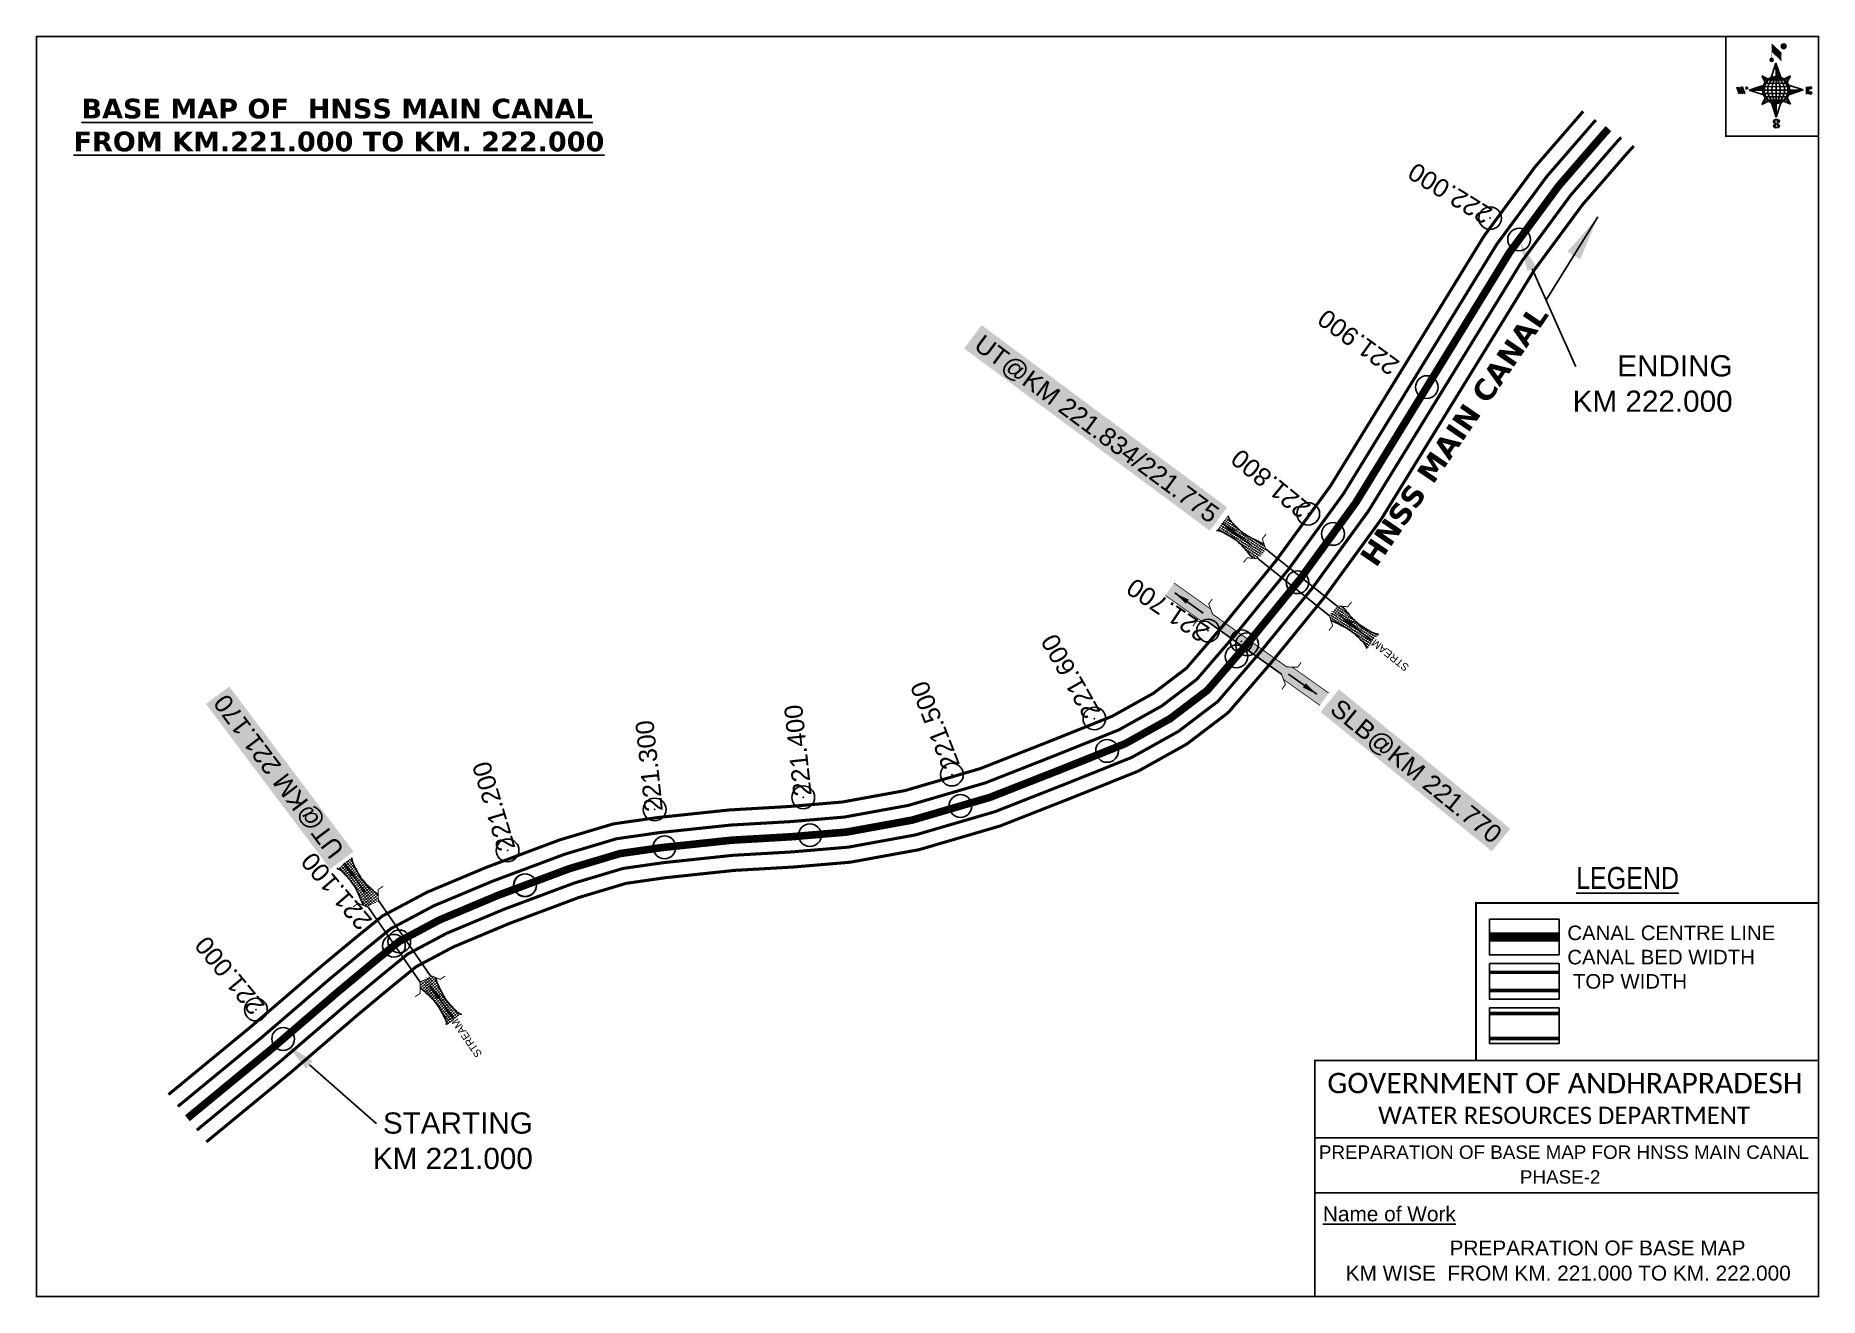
# Model space of a CAD drawing. Header units: inches. Extents: x 748354 to 749530, y 1623566 to 1624398.
import ezdxf
from ezdxf import colors
from ezdxf.entities.mleader import LeaderData, LeaderLine
from ezdxf.enums import TextEntityAlignment as Align
from ezdxf.math import Vec2, Vec3

# ---------------------------------------------------------------- set-up
doc = ezdxf.new("R2010")
doc.units = ezdxf.units.IN
doc.header["$LTSCALE"] = 15
doc.header["$MEASUREMENT"] = 0
doc.header["$PDMODE"] = 32
doc.header["$PDSIZE"] = 15
doc.linetypes.add('ACAD_ISO02W100', pattern=[15, 12, -3])
doc.linetypes.add('HIDDEN2', pattern=[0.1875, 0.125, -0.0625])
for name, color, linetype in [('AQUADUCT', 1, 'Continuous'), ('bord', 1, 'Continuous'), ('CANAL1', 7, 'Continuous'), ('CSMark', 72, 'Continuous'), ('DCBMS', 232, 'Continuous'), ('PAGE', 7, 'Continuous'), ('STRUCTURE', 5, 'Continuous'), ('TEXT', 6, 'Continuous')]:
    doc.layers.add(name, color=color, linetype=linetype)
doc.styles.add('ARIALN', font='ARIALN.TTF')
doc.styles.get("Standard").update_dxf_attribs({"font": 'arial.ttf'})
doc.dimstyles.get("Standard").update_dxf_attribs({"dimtxt": 20, "dimasz": 0.18, "dimexe": 0.18, "dimexo": 0.0625, "dimgap": 0.09, "dimtad": 0, "dimtih": 1, "dimtoh": 1, "dimdec": 4, "dimzin": 0, "dimdsep": 46, "dimtxsty": 'Standard', "dimcen": 0.09, "dimadec": 0, "dimazin": 0, "dimtfac": 1, "dimtdec": 4, "dimtofl": 0, "dimtmove": 0, "dimatfit": 3, "dimfxl": 1, "dimtolj": 1, "dimtzin": 0, "dimarcsym": 0})
pattern_1 = [(267.2971131487395, (-8720374.9383359, 50637915.13839893), (10.53672553373347, -0.4974314379093613), [])]
pattern_2 = [(357.2971131487395, (-8720374.9383359, 50637915.13839893), (0.4974314379093601, 10.53672553373348), [])]

# ---------------------------------------------------------------- blocks, each defined once
blk = doc.blocks.new('*X26')
at = {"color": 0, "linetype": 'Continuous'}
for p, q in [((6321.563175437702, 239.2074203663178), (6322.581924588794, 240.2261695174094)), ((6321.571094283617, 239.3921159075293), (6322.524536642279, 240.3455582661906)), ((6321.579013129532, 239.5768114487408), (6322.467148695763, 240.4649470149719)), ((6321.586931975447, 239.7615069899523), (6322.409760749248, 240.5843357637531)), ((6321.594850821361, 239.9462025311638), (6322.352372802732, 240.7037245125344)), ((6321.602769667276, 240.1308980723753), (6322.294984856217, 240.8231132613157)), ((6321.610688513191, 240.3155936135868), (6322.322610836808, 241.0275159372032)), ((6321.618607359106, 240.5002891547983), (6322.339575221931, 241.2212570176224)), ((6321.670405508729, 239.1378737420482), (6322.639312535309, 240.1067807686281)), ((6321.756101028845, 239.046792566867), (6322.694551492757, 239.9852430307802)), ((6321.767025283511, 240.8254837745006), (6322.356539607053, 241.4149980980416)), ((6321.841796548961, 238.9557113916858), (6322.784401525116, 239.8983163678416)), ((6321.927492069076, 238.8646302165046), (6322.874251557474, 239.8113897049031)), ((6322.013187589191, 238.7735490413234), (6322.964101589832, 239.7244630419646)), ((6322.075863133939, 241.3110983202248), (6322.373503992176, 241.6087391784607)), ((6322.098883109306, 238.6824678661422), (6323.053951622191, 239.637536379026)), ((6322.184578629423, 238.591386690961), (6323.143801654548, 239.5506097160875)), ((6322.270274149538, 238.5003055157798), (6323.233651686906, 239.463683053149)), ((6322.405772691616, 238.4590273625623), (6323.316199320379, 239.3694539913255)), ((6322.536564177177, 238.4130421528257), (6323.436926723143, 239.3134046987925)), ((6322.667355662737, 238.3670569430892), (6323.557654125907, 239.2573554062594)), ((6322.798147148297, 238.3210717333527), (6323.67838152867, 239.2013061137264)), ((6322.928938633857, 238.2750865236161), (6323.799108931434, 239.1452568211934)), ((6323.059730119417, 238.2291013138795), (6323.919836334197, 239.0892075286604)), ((6323.190521604977, 238.183116104143), (6324.040563736961, 239.0331582361274)), ((6323.334898284248, 238.1507160881169), (6324.161291139725, 238.9771089435944)), ((6323.500484499982, 238.1395256085544), (6324.282018542488, 238.9210596510615)), ((6323.666070715716, 238.1283351289918), (6324.389078986148, 238.8513433994243)), ((6323.83165693145, 238.1171446494292), (6324.558435473549, 238.8439231915289)), ((6324.097210919775, 238.2059219424567), (6324.727791960951, 238.8365029836336)), ((6324.341779298861, 238.2737136262468), (6324.897148448353, 238.8290827757383)), ((6324.586347677948, 238.341505310037), (6325.066504935754, 238.821662567843)), ((6324.830916057034, 238.4092969938271), (6325.235861423155, 238.8142423599477)), ((6325.075484436121, 238.4770886776172), (6325.405217910557, 238.8068221520524)), ((6325.401209342145, 238.6260368883443), (6325.574574397958, 238.7994019441571))]:
    blk.add_line(p, q, dxfattribs=at)
blk = doc.blocks.new('*X25')
at = {"color": 0, "linetype": 'Continuous'}
for p, q in [((6324.425409812192, 240.3018877878409), (6324.530098087213, 240.4065760628617)), ((6324.560821561592, 240.2605228419445), (6324.762767368324, 240.4624686486762)), ((6324.696233310992, 240.2191578960481), (6324.995436649435, 240.5183612344908)), ((6324.831645060392, 240.1777929501517), (6325.228105930546, 240.5742538203053)), ((6324.967056809793, 240.1364280042552), (6325.451206401633, 240.6205775960956)), ((6325.102468559193, 240.0950630583588), (6325.626700194168, 240.619294693334)), ((6325.231508829004, 240.0473266328736), (6325.802193986703, 240.6180117905725)), ((6325.335045025791, 239.9740861343645), (6325.976788801136, 240.6158299097086)), ((6325.438581222579, 239.9008456358553), (6326.100204563527, 240.5624689768027)), ((6325.542117419366, 239.8276051373462), (6326.223620325917, 240.5091080438968)), ((6325.645653616154, 239.754364638837), (6326.347036088308, 240.455747110991)), ((6325.749189812941, 239.6811241403279), (6326.470451850699, 240.4023861780851)), ((6325.852726009729, 239.6078836418188), (6326.593867613089, 240.3490252451792)), ((6325.951486090436, 239.5298670272285), (6326.71728337548, 240.2956643122733)), ((6326.036566250415, 239.4381704919113), (6326.840699137871, 240.2423033793674)), ((6326.121646410395, 239.346473956594), (6326.964114900262, 240.1889424464615)), ((6326.206726570374, 239.2547774212767), (6327.055858370612, 240.1039092215148)), ((6326.291806730354, 239.1630808859595), (6327.135785134496, 240.0070592901021)), ((6326.376886890333, 239.0713843506422), (6327.21571189838, 239.9102093586895)), ((6326.461967050313, 238.9796878153249), (6327.295638662264, 239.8133594272769)), ((6326.547047210292, 238.8879912800077), (6327.375565426148, 239.7165094958642)), ((6326.632127370272, 238.7962947446904), (6327.455492190032, 239.6196595644516)), ((6326.717207530251, 238.7045982093731), (6327.535418953916, 239.5228096330389)), ((6326.788410008449, 236.4777036487165), (6327.354219516036, 237.0435131563033)), ((6326.792225928501, 238.6028399123283), (6327.6153457178, 239.4259597016263)), ((6326.838137672734, 238.4719749612643), (6327.695272481684, 239.3291097702136)), ((6326.884049416966, 238.3411100102004), (6327.775199245568, 239.2322598388009)), ((6326.916746160023, 236.7828164955863), (6327.582476853365, 237.4485471889285)), ((6326.9299611612, 238.2102450591364), (6327.853734496604, 239.1340183945408)), ((6326.975872905432, 238.0793801080725), (6327.849127438164, 238.952634640804)), ((6327.003134980726, 237.9298654880686), (6327.844520379724, 238.7712508870673)), ((6327.012515933215, 237.7624697452613), (6327.839913321284, 238.5898671333306)), ((6327.021896885704, 237.5950740024541), (6327.835306262844, 238.4084833795939)), ((6327.031277838193, 237.4276782596467), (6327.830699204404, 238.2270996258572)), ((6327.040658790683, 237.2602825168395), (6327.826092145964, 238.0457158721205)), ((6327.045082311595, 237.087929342456), (6327.810734190693, 237.8535812215537))]:
    blk.add_line(p, q, dxfattribs=at)
blk = doc.blocks.new('H')
at = {"layer": 'bord', "extrusion": (0.0004278845142637609, 0.00479197890903182, 0.9999884268595202)}
h = blk.add_hatch(dxfattribs=at)
h.set_pattern_fill('LINE', color=8, scale=84.38768555040302, angle=-2.702886851260515, style=0)
h.set_pattern_definition(pattern_2)
h.paths.add_polyline_path([(-492.4668010775931, 785.5898788240738, -0.090992046448718), (-447.9625593584497, 775.2324968557805), (-486.4976985411486, 912.0312741750386)])
h = blk.add_hatch(dxfattribs=at)
h.set_pattern_fill('LINE', color=8, scale=84.38768555040302, angle=-92.70288685126052, style=0)
h.set_pattern_definition(pattern_1)
h.paths.add_polyline_path([(-624.8772989658173, 665.1175860036165, -0.09099204644210665), (-614.5199170010164, 709.6218277204316), (-751.3186943142209, 671.0866885515861)])
h = blk.add_hatch(dxfattribs=at)
h.set_pattern_fill('LINE', color=8, scale=84.38768555040302, angle=-2.702886851260515, style=0)
h.set_pattern_definition(pattern_2)
h.paths.add_polyline_path([(-504.4050061509479, 532.7070881242398, -0.090992046448718), (-548.909247870557, 543.064470092766), (-510.3741086877417, 406.2656927765347)])
h = blk.add_hatch(dxfattribs=at)
h.set_pattern_fill('LINE', color=8, scale=84.38768555040302, angle=-92.70288685126052, style=0)
h.set_pattern_definition(pattern_1)
h.paths.add_polyline_path([(-245.5531129193259, 647.210278397426), (-371.9945082624909, 653.17938094493, -0.09099204644878103), (-382.3518902289215, 608.6751392250881)])
at = {"layer": 'bord', "extrusion": (0.0004278845142637604, 0.00479197890903182, 0.9999884268595203)}
for p, q in [((-519.3860571105615, 1020.408509141766, -1216.824464901347), (-434.678793075087, 927.3084467682056, -1216.414571548796)), ((-516.2384251924814, 1087.08582315594, -1217.145331720205), (-431.5311611755169, 993.9857607749291, -1216.735438367611)), ((-538.2690597721958, 773.6536562892143, -1215.633927328097), (-487.0181812191731, 906.212239655666, -1216.291082326422)), ((-487.0181812191731, 906.212239655666, -1216.291082326422), (-492.9870239489828, 779.7722960542887, -1215.682623766277)), ((-487.0181812191731, 906.212239655666, -1216.291082326422), (-448.4827650671941, 769.4150330077391, -1215.652034309381)), ((-864.6667208376457, 700.9117660832126, -1215.145683569252), (-846.8602190883248, 637.7003116968554, -1214.850391321915)), ((-846.885899517627, 700.0723706756253, -1215.149269383754), (-829.079397758178, 636.8609162860084, -1214.853977136408)), ((-829.1050781964441, 699.2329752675723, -1215.152855198257), (-811.2985764592304, 636.0215208844747, -1214.857562950931)), ((-829.1050781964441, 699.2329752675723, -1215.152855198257), (-811.3242568973801, 698.393579858588, -1215.156441012743)), ((-811.3242568973801, 698.393579858588, -1215.156441012743), (-793.5177551378147, 635.1821254740935, -1214.861148765422)), ((-751.8386587080895, 665.2704204607289, -1215.023166955395), (-615.0399729244527, 703.8051171880215, -1215.266361263119)), ((-626.736305744329, 793.7732813858893, -1215.692487060367), (-566.811349663476, 760.1895317081362, -1215.557193835181)), ((-626.736305744329, 793.7732813858893, -1215.692487060367), (-584.1428260545363, 746.9596384149045, -1215.486379775655)), ((-598.946746484784, 730.9517588270828, -1215.4033350249), (-626.736305744329, 793.7732813858893, -1215.692487060367)), ((-421.3357812265749, 753.3219341966324, -1215.586531535218), (-358.5136001041974, 781.1110481221694, -1215.746578873753)), ((-358.5136001041974, 781.1110481221694, -1215.746578873753), (-405.3276889660046, 738.5181495659053, -1215.522440984547)), ((-358.5136001041974, 781.1110481221694, -1215.746578873753), (-392.0976094479556, 721.1868434431963, -1215.445049781629)), ((-378.6332729603746, 692.6448510554619, -1215.314036820931), (-246.0730746499612, 641.3942844460253, -1215.12516345687)), ((-213.4791469212505, 669.2951450282708, -1215.272811938016), (-216.710715676134, 600.8397693103179, -1214.943388670676)), ((-751.8386587080895, 665.2704204607289, -1215.023166955395), (-625.3972626964678, 659.3013864478562, -1215.048666080719)), ((-619.2784603905748, 614.0198538512923, -1214.834293591338), (-751.8386587080895, 665.2704204607289, -1215.023166955395)), ((-639.398133254319, 525.5536567845847, -1214.401751538512), (-605.8141239105607, 585.4778614635579, -1214.703280630637)), ((-639.398133254319, 525.5536567845847, -1214.401751538512), (-592.5840443923953, 568.1465553403832, -1214.625889427719)), ((-576.5759521321743, 553.3427707091905, -1214.561798877043), (-639.398133254319, 525.5536567845847, -1214.401751538512)), ((-510.8935521394596, 400.4524652508553, -1213.857248085843), (-549.4289682914387, 537.2496718976181, -1214.496296102879)), ((-459.6426735860878, 533.0110486173071, -1214.514403084168), (-510.8935521394596, 400.4524652508553, -1213.857248085843)), ((-504.9247094094171, 526.8924088519998, -1214.465706645989), (-510.8935521394596, 400.4524652508553, -1213.857248085843)), ((-371.1754276144202, 512.8914235194679, -1214.455843351893), (-431.1003836950404, 546.475173198618, -1214.591136577086)), ((-371.1754276144202, 512.8914235194679, -1214.455843351893), (-413.7689073036308, 559.7050664918497, -1214.661950636613)), ((-398.9649868734996, 575.7129460782744, -1214.74499538736), (-371.1754276144202, 512.8914235194679, -1214.455843351893)), ((-246.0730746499612, 641.3942844460253, -1215.12516345687), (-382.8717604242847, 602.859587718267, -1214.881969149149)), ((-372.5144706616993, 647.363318458898, -1215.099664331546), (-246.0730746499612, 641.3942844460253, -1215.12516345687)), ((-197.1518122339039, 599.9164343632292, -1214.947333066632), (-193.9202434780891, 668.3718100786209, -1215.276756333961))]:
    blk.add_line(p, q, dxfattribs=at)
at = {"layer": 'bord', "color": 8, "linetype": 'ByBlock', "extrusion": (0.0004278845142637604, 0.00479197890903182, 0.9999884268595203)}
for p, q in [((-375.037429585529, 679.1629559395369, -1215.250969739694), (-619.8901498829364, 690.7217333998997, -1215.201589898729)), ((-386.4701403837535, 711.3830894059502, -1215.400477790083), (-605.4730712235323, 721.7215742594562, -1215.35631111762)), ((-410.8462962137419, 744.2142448802479, -1215.547375515144), (-578.1125475389999, 752.110393114388, -1215.51364266185)), ((-492.9872379411827, 779.772306161467, -1215.682623723144), (-504.9247094094171, 526.8924088519998, -1214.465706645989)), ((-372.5145726100891, 647.3634304928128, -1215.099664824794), (-625.3973747401615, 659.3012845208868, -1215.048665544341)), ((-378.0217974673142, 615.9429816137999, -1214.946740470406), (-622.87451776542, 627.5017590741627, -1214.897360629442)), ((-392.4388761268347, 584.9431407540105, -1214.792019251512), (-611.441806967312, 595.2816256079823, -1214.747852579053)), ((-419.7993998112506, 554.5543218990788, -1214.634687707282), (-587.06565113744, 562.4504701336846, -1214.600954853988))]:
    blk.add_line(p, q, dxfattribs=at)
at = {"layer": 'bord', "extrusion": (0.0004278845142637604, 0.00479197890903182, 0.9999884268595203)}
for points, const_width, elevation in [([(-522.0131121619479, 959.550775259228), (-515.7175743466119, 1092.906934415961)], 1.60540055982536, -1212.142843617219), ([(-434.158262363472, 933.1277235058805), (-427.8627245295095, 1066.483882669366)], 1.60540055982536, -1212.142843617219), ([(-870.0736340994383, 707.00824508073), (-846.3658724653925, 705.889038352192)], 0.6421602239301444, -1212.142843617219), ([(-828.5594987093612, 642.676858191162), (-820.953748198869, 677.9586989512691)], 0.6421602239301444, -1212.142843617223), ([(-792.9978562549747, 640.9980480956772), (-781.589230506466, 693.9208092413096)], 0.6421602239301444, -1212.142843617218), ([(-222.7385766651839, 675.5731321041832), (-173.8413183107752, 673.2647682324088)], 0.7063762463231584, -1212.142843617221), ([(-828.5594987093612, 642.6768581911618), (-855.2307305332708, 643.935965762368)], 0.6421602239301444, -1212.142843617219), ([(-810.7786774830411, 641.8374531447001), (-784.1074456587239, 640.5783455765209)], 0.6421602239301444, -1212.142843617222), ([(-177.0730277270245, 604.8086065300355), (-225.9702860934822, 607.1169704015771)], 0.7063762463231584, -1212.142843617222), ([(-194.785239975681, 644.8497587676384), (-185.0057882997701, 644.3880859934699)], 0.7063762463231584, -1212.14284361722)]:
    blk.add_lwpolyline(points, dxfattribs=dict(at, const_width=const_width, elevation=elevation))
for points, const_width, elevation in [([(-413.6616245851993, 1073.140134249887, 1), (-397.6117714248124, 1057.729118476532, 1)], 22.25077962579039, -1212.14284361722), ([(-530.3419430367337, 949.5474510251247, 1), (-519.6420409089901, 939.2734405104861, 1)], 14.83385308386026, -1212.142843617223), ([(-775.9087905502321, 696.5833098740303, 1), (-769.4888492682775, 690.418903565154, 1)], 8.900311850316152, -1212.142843617216), ([(-180.1423226412179, 617.9784816729323, 1), (-173.0803872516442, 611.1976347345654, 1)], 9.790343035347762, -1212.142843617219), ([(-177.8339587833615, 666.8757400336997, 1), (-170.7720233739972, 660.0948930920731, 1)], 9.790343035347762, -1212.142843617223), ([(-489.8397168474219, 361.7280028313068, 1), (-498.0671858660056, 369.1142257457323, 1)], 11.05656073458609, -1212.142843617215), ([(-525.1949096693778, 321.5505605205689, 1), (-533.4223786795214, 328.9367834347616, 1)], 11.05656073458609, -1212.142843617218)]:
    blk.add_lwpolyline(points, format="xyb", close=True, dxfattribs=dict(at, const_width=const_width, elevation=elevation))
for points, elevation in [([(-537.0436544864716, 317.3909783906986), (-530.686771839954, 310.4778530870033), (-519.7848077441001, 306.8033377354246), (-504.8555995545785, 306.8996049665207), (-493.8614930827366, 309.9751672386152), (-486.3299612487816, 317.6739007300386), (-486.5193926708707, 325.7780890813514), (-490.6180678635317, 333.2605072774198), (-493.5031616341619, 336.2254691210802), (-502.816804350885, 340.8534958871466), (-522.4580017436219, 347.2728260433129), (-530.4257294404489, 351.5824209563287), (-533.6858260648524, 354.5525017987891), (-537.4013079778782, 362.629807892173), (-536.9549017110166, 373.3508360361672), (-530.0284934418471, 380.6827556172281), (-520.0052991440441, 384.0716307398478), (-503.5000552259427, 384.2213990291513), (-492.5323047870551, 379.8708521119993), (-487.1463343054379, 373.2710396641844)], -1212.142843617219), ([(-522.4539065143929, 347.5728294925347), (-526.1949835211592, 353.7751140225195), (-527.7518298353394, 360.6227161141025), (-527.9156661629893, 370.6019260344024), (-525.8991041315983, 375.4503632916039), (-521.3202371541029, 381.1640017041664), (-514.5251386848048, 384.3718976443916)], -1212.142843617221), ([(-504.8555995545785, 306.8996049665207), (-499.0047943263154, 312.3708361831504), (-496.9585419834797, 319.3942984564654), (-497.4612851235933, 326.5275708001649), (-501.2415295758961, 335.3559093211365), (-509.2361390522836, 343.1915685721062)], -1212.142843617219)]:
    blk.add_lwpolyline(points, dxfattribs=dict(at, elevation=elevation))
for centre, radius in [((-405.6366979898718, 1065.434626361347, -1212.142843617228), 22.25077962579068), ((-524.9919919744626, 944.4104457636145, -1212.142843617225), 14.83385308386045), ((-772.6988199003781, 693.5011067149355, -1212.142843617225), 8.900311850316273), ((-498.4359036135794, 659.1484834742021, -1212.142843617229), 126.5822129822759), ((-176.6113549475952, 614.5880582008385, -1212.142843617227), 9.7903430353479), ((-174.3029910778062, 663.4853165630027, -1212.142843617225), 9.7903430353479), ((-493.9534513636986, 365.4211142832808, -1212.142843617226), 11.05656073458623), ((-529.3086441806488, 325.2436719765011, -1212.142843617227), 11.05656073458623)]:
    blk.add_circle(centre, radius, dxfattribs=at)
at = {"layer": 'bord', "color": 8, "linetype": 'ByBlock', "extrusion": (0.0004278845142637604, 0.00479197890903182, 0.9999884268595203)}
for centre, radius, start, end in [((-481.5018944916621, 658.3490694805806, -1212.142843617225), 127.7124113124745, 94.925359787212, 259.6690604518324), ((-436.7958279077627, 656.2386032006533, -1212.142843617224), 140.8227119427793, 113.2864437035868, 241.3079765329169), ((-315.8862391595549, 650.5307512261786, -1212.142843617227), 222.3100112361417, 142.5891607921548, 212.0052594442485), ((-560.0761933124097, 662.0583738566748, -1212.142843617224), 140.8227119427793, 293.2864437035868, 61.30797653291689), ((-680.9857820597445, 667.7662258302183, -1212.142843617228), 222.3100112361417, 322.5891607921548, 32.00525944424854), ((-515.3701267285685, 659.9479075753505, -1212.142843617227), 127.7124113124745, 274.925359787212, 79.66906045183244)]:
    blk.add_arc(centre, radius, start, end, dxfattribs=at)
at = {"layer": 'bord', "extrusion": (0.0004278845142637604, 0.00479197890903182, 0.9999884268595203)}
for points in [[(-515.7175743148887, 1092.906934417125, -1212.142843617227), (-431.0104934413977, 999.8058030862261, -1212.142843617227), (-518.8653432401063, 1026.22885483189, -1212.142843617227), (-434.1582623484545, 933.1277235084416, -1212.142843617227)], [(-864.1466936911305, 706.7284433981881, -1212.142843617225), (-846.3658724649268, 705.889038353589, -1212.142843617225), (-846.34031992468, 643.5162632348297, -1212.142843617225), (-828.5594986876497, 642.6768581867381, -1212.142843617225)], [(-828.5850512369768, 705.049633307593, -1212.142843617229), (-810.804230031204, 704.2102282608984, -1212.142843617229), (-810.778677482168, 641.8374531481927, -1212.142843617229), (-792.9978562541016, 640.9980480994025, -1212.142843617229)], [(-193.4002216503151, 674.1881137788835, -1212.142843617225), (-196.6319310673212, 605.7319520774413, -1212.142843617225), (-212.9591249906118, 675.1114593302475, -1212.142843617225), (-216.1908344065701, 606.6552976257785, -1212.142843617225)]]:
    blk.add_solid(points, dxfattribs=at)
at = {"layer": 'bord', "extrusion": (0.0004278845142637604, 0.00479197890903182, 0.9999884268595203), "xscale": 7.977342409717546, "yscale": 7.977342408231451, "zscale": 7.977342408476333, "rotation": 138.0840426661453}
for name, p in [('*X25', (38300.50170925955, -31929.38484708802, -1212.14284361722)), ('*X26', (38314.39702652739, -31950.87734303279, -1212.142843617221))]:
    blk.add_blockref(name, p, dxfattribs=at)
blk = doc.blocks.new('UT')
at = {"layer": 'STRUCTURE'}
h = blk.add_hatch(dxfattribs=at)
h.set_pattern_fill('DASH', color=150, scale=7.999999999999998, angle=-39.62775206685995, style=0)
h.set_pattern_definition([(320.37224793314, (-4370.464045089087, -6260.881149863359), (1.408001531132492, 0.1324072820072919), [0.9999999999999998, -0.9999999999999998])])
h.paths.add_polyline_path([(765162.9675066409, 1700681.885966053), (765165.5706946704, 1700680.616418319), (765167.2115574566, 1700680.268093512), (765169.1204505624, 1700680.006090325), (765172.4158343371, 1700679.627599867), (765176.4119631688, 1700679.345266073), (765179.5041916154, 1700679.470832215), (765183.0623928958, 1700679.941976878), (765187.653863331, 1700680.880728189), (765188.8854408305, 1700681.172290679), (765193.0594222734, 1700682.222896261), (765196.0594222734, 1700680.222896261), (765196.0594222732, 1700672.222896261), (765193.059422273, 1700670.222896261), (765190.5057321201, 1700670.796857346), (765188.1290725247, 1700671.306258218), (765185.4941448105, 1700671.815650651), (765183.6163483107, 1700672.12764564), (765180.9986007552, 1700672.46166047), (765180.3290960666, 1700672.523134715), (765178.4873260654, 1700672.631123998), (765176.6762091704, 1700672.636509361), (765174.5831391418, 1700672.500406373), (765172.534028191, 1700672.254105192), (765170.4159507004, 1700671.954846333), (765168.4528082367, 1700671.66088667), (765166.101004961, 1700671.20675446), (765164.9649718658, 1700670.843101195), (765162.9701249787, 1700669.702226759)])
h.paths.add_polyline_path([(765259.0594222734, 1700682.22289626), (765256.0594222734, 1700680.22289626), (765256.0594222732, 1700672.22289626), (765259.0594222732, 1700670.22289626), (765261.9351070337, 1700670.954361328), (765264.4002490969, 1700671.550062475), (765266.3788792096, 1700671.989210923), (765269.093032495, 1700672.510050664), (765272.6518334274, 1700672.97822495), (765276.0687944656, 1700673.093904169), (765278.5781092133, 1700672.933545554), (765281.1683763347, 1700672.653460775), (765283.8680040132, 1700672.3279393), (765286.4420291914, 1700671.859000532), (765287.9990189318, 1700671.256817373), (765289.1513379057, 1700670.559826468), (765289.1487195679, 1700682.743565763), (765287.5893077053, 1700681.791647122), (765285.7373813264, 1700681.170064355), (765283.0007571635, 1700680.681356852), (765281.1888035367, 1700680.417637402), (765276.6898998322, 1700679.872435108), (765272.6690061819, 1700679.859315587), (765268.7030904231, 1700680.287947755), (765264.817948322, 1700680.971872088), (765261.162969874, 1700681.748857019)])
at = {"layer": 'STRUCTURE', "color": 150, "const_width": 0.6280741461245082}
for points in [[(765190.0594222734, 1700688.222896261), (765190.0594222734, 1700684.222896261), (765196.0594222734, 1700680.222896261), (765256.0594222734, 1700680.22289626), (765262.0594222734, 1700684.22289626), (765262.0594222734, 1700688.22289626)], [(765190.0594222732, 1700664.222896261), (765190.0594222732, 1700668.222896261), (765196.0594222732, 1700672.222896261), (765256.0594222732, 1700672.22289626), (765262.0594222732, 1700668.22289626), (765262.0594222732, 1700664.22289626)]]:
    blk.add_lwpolyline(points, dxfattribs=at)
at = {"layer": 'STRUCTURE', "color": 150}
for points in [[(765196.0594222734, 1700680.222896261), (765256.0594222734, 1700680.22289626)], [(765196.0594222732, 1700672.222896261), (765256.0594222732, 1700672.22289626)], [(765196.0594222732, 1700672.222896261), (765256.0594222732, 1700672.22289626)]]:
    blk.add_lwpolyline(points, dxfattribs=at)
at = {"layer": 'STRUCTURE', "color": 0}
blk.add_circle((765226.0594222733, 1700676.222896261), 1.88981828804203, dxfattribs=at)
at = {"layer": 'STRUCTURE', "color": 150}
for points in [[(765162.9675066409, 1700681.885966053), (765164.358628801, 1700681.068441708), (765167.8770977717, 1700680.169164927), (765171.232134209, 1700679.760402754), (765176.060009073, 1700679.351640581), (765184.7336071001, 1700680.250917361), (765193.0594222735, 1700682.222896261)], [(765289.1487195679, 1700682.743565763), (765287.7814574724, 1700681.886733643), (765284.290041913, 1700680.887563977), (765280.948015412, 1700680.383366718), (765276.1337485436, 1700679.837201234), (765267.4380478043, 1700680.488960477), (765259.0594222734, 1700682.22289626)], [(765162.9701249787, 1700669.702226759), (765164.3373870743, 1700670.559058879), (765167.8288026336, 1700671.558228544), (765171.1708291346, 1700672.062425803), (765175.985096003, 1700672.608591288), (765184.6807967423, 1700671.956832044), (765193.0594222732, 1700670.222896261)], [(765289.1513379057, 1700670.559826468), (765287.7602157457, 1700671.377350814), (765284.2417467749, 1700672.276627594), (765280.8867103376, 1700672.685389768), (765276.0588354736, 1700673.09415194), (765267.3852374465, 1700672.19487516), (765259.0594222731, 1700670.22289626)]]:
    blk.add_spline(points, degree=3, dxfattribs=at)
at = {"layer": 'STRUCTURE', "color": 0}
blk.add_text('STREAM', height=5, dxfattribs=at).set_placement((765148.2464563532, 1700675.806984554), align=Align.MIDDLE_CENTER)
for points in [[(765190.8848369633, 1700675.966282922), (765164.2099887003, 1700675.833849112)], [(765289.2568244911, 1700676.692727373), (765265.4033313843, 1700676.382461722)]]:
    blk.add_leader(points, dimstyle='Standard', override={"dimasz": 10, "dimgap": 0.09, "dimtad": 0}, dxfattribs=at)
blk = doc.blocks.new('SLB')
at = {"layer": 'STRUCTURE'}
h = blk.add_hatch(dxfattribs=at)
h.set_pattern_fill('DOTS', color=6, scale=20, angle=320.3722479339738, style=0)
h.set_pattern_definition([(320.3722479339738, (-159.4326987297973, -72.95644191955216), (1.278624159801223, 0.5641323053793466), [0, -1.25])])
h.paths.add_polyline_path([(769699.5186717048, 1706871.072614055), (769699.5186717047, 1706861.072614055), (769729.1055765299, 1706861.072614055), (769732.1055765299, 1706863.072614055), (769792.1055765299, 1706863.072614054), (769795.1055765299, 1706861.072614054), (769824.692481355, 1706861.072614054), (769824.6924813552, 1706871.072614054), (769795.10557653, 1706871.072614054), (769792.10557653, 1706869.072614054), (769732.10557653, 1706869.072614055), (769729.10557653, 1706871.072614055)])
at = {"layer": 'STRUCTURE', "color": 6, "linetype": 'ACAD_ISO02W100', "ltscale": 0.5, "const_width": 0.5}
for points in [[(769699.5186717048, 1706871.072614055), (769729.10557653, 1706871.072614055)], [(769795.10557653, 1706871.072614054), (769824.6924813552, 1706871.072614054)], [(769699.5186717047, 1706861.072614055), (769729.1055765299, 1706861.072614055)], [(769795.1055765299, 1706861.072614054), (769824.692481355, 1706861.072614054)]]:
    blk.add_lwpolyline(points, dxfattribs=at)
at = {"layer": 'STRUCTURE', "color": 6, "const_width": 0.6280741461245082}
for points in [[(769726.10557653, 1706877.072614055), (769726.10557653, 1706873.072614055), (769732.10557653, 1706869.072614055), (769792.10557653, 1706869.072614054), (769798.10557653, 1706873.072614054), (769798.10557653, 1706877.072614054)], [(769726.1055765299, 1706855.072614055), (769726.1055765299, 1706859.072614055), (769732.1055765299, 1706863.072614055), (769792.1055765299, 1706863.072614054), (769798.1055765299, 1706859.072614054), (769798.1055765299, 1706855.072614054)]]:
    blk.add_lwpolyline(points, dxfattribs=at)
at = {"layer": 'STRUCTURE', "color": 6}
blk.add_lwpolyline([(769732.1055765299, 1706863.072614055), (769792.1055765299, 1706863.072614054)], dxfattribs=at)
blk.add_lwpolyline([(769732.1055765299, 1706863.072614055), (769792.1055765299, 1706863.072614054)], dxfattribs=at)
at = {"layer": 'STRUCTURE', "color": 0}
blk.add_circle((769762.10557653, 1706866.072614054), 1.244237561477348, dxfattribs=at)
for points in [[(769703.7546974146, 1706866.04706475), (769726.6638708343, 1706866.04706475)], [(769818.6333223742, 1706865.844362141), (769795.7241489545, 1706865.844362142)]]:
    blk.add_leader(points, dimstyle='Standard', override={"dimasz": 10, "dimgap": 0.09, "dimtad": 0}, dxfattribs=at)

msp = doc.modelspace()

# ---------------------------------------------------------------- linework, layer by layer
at = {"layer": 'CANAL1', "color": 200, "const_width": 2}
for points in [[(748441.3077238791, 1623699.963054391), (748496.2648485104, 1623745.219899029), (748540.6369503835, 1623783.370439484), (748563.7749729429, 1623802.610314822), (748582.4097240554, 1623817.748535335), (748611.883851244, 1623833.44389994), (748651.315842451, 1623849.974621625), (748699.2343916021, 1623867.895027912), (748734.6261291397, 1623878.475919449), (748764.244989021, 1623882.720948784), (748811.2004853396, 1623887.683283033), (748850.5000343823, 1623889.947785181), (748885.774022387, 1623892.929196364), (748927.0563110705, 1623900.452966487), (748976.7641418516, 1623914.984555947), (749023.7520576027, 1623933.44679892), (749063.710577301, 1623949.491198003), (749090.9123884139, 1623964.646798231), (749112.7222965504, 1623981.211745418), (749137.4509640984, 1624009.947929868), (749171.9730657509, 1624052.362111612), (749207.7972336916, 1624101.559887464), (749268.996789374, 1624201.094923192), (749309.0701277459, 1624266.363489064), (749342.5962477511, 1624311.793441153), (749373.8131611275, 1624347.806907936), (749374.3924401762, 1624348.434794464)], [(748466.2705955175, 1623668.702575783), (748522.0204962777, 1623714.612266551), (748566.4649099625, 1623752.824979735), (748589.1736751252, 1623771.707916238), (748604.6268796806, 1623784.261559525), (748629.053362856, 1623797.268986581), (748666.059564913, 1623812.782766334), (748711.9832656638, 1623829.957146407), (748743.2395112584, 1623839.301670511), (748769.1860559571, 1623843.020376896), (748814.4547896103, 1623847.804451287), (748853.3354897599, 1623850.044818699), (748891.0565630413, 1623853.233061256), (748936.2791736133, 1623861.474962013), (748989.7162216543, 1623877.096751013), (749038.5184661157, 1623896.271870412), (749080.9659353717, 1623913.315648358), (749112.8525908858, 1623931.08142879), (749140.2833304771, 1623951.915480441), (749168.1278034576, 1623984.272416372), (749203.6752740832, 1624027.946376168), (749241.0529759304, 1624079.277639476), (749303.0711835042, 1624180.144131688), (749342.2665186209, 1624243.98265376), (749373.8493721847, 1624286.779360447), (749403.6326766706, 1624321.138940904), (749407.7283600705, 1624325.578294334)]]:
    msp.add_lwpolyline(points, dxfattribs=at)
at = {"layer": 'CANAL1', "color": 5, "const_width": 2}
for points in [[(748447.5484417886, 1623692.147934739), (748502.7037604522, 1623737.56799091), (748547.0939402783, 1623775.734074547), (748570.1246484885, 1623794.884715176), (748587.9640129617, 1623809.376791383), (748616.176229147, 1623824.4001716), (748655.0017730665, 1623840.676657803), (748702.4216101175, 1623858.410557536), (748736.7794746694, 1623868.682357215), (748765.480255755, 1623872.795805812), (748812.0140614073, 1623877.713575097), (748851.2088982264, 1623879.97204356), (748887.0946575504, 1623883.005162587), (748929.3620267063, 1623890.708465368), (748980.0021618023, 1623905.512604714), (749027.4436597336, 1623924.153066794), (749068.0244168186, 1623940.447310591), (749096.3974390309, 1623956.25545587), (749119.6125550326, 1623973.887679174), (749145.1201739382, 1624003.529051494), (749179.898617834, 1624046.258177751), (749216.1111692513, 1624095.989325467), (749277.5153879066, 1624195.857225316), (749317.3692255443, 1624260.768280346), (749350.4095288595, 1624305.539920977), (749381.2680400133, 1624341.139916178), (749382.7264201498, 1624342.720669432)], [(748460.029877608, 1623676.517695435), (748515.5815843359, 1623722.26417467), (748560.0079200678, 1623760.461344673), (748582.8239995796, 1623779.433515884), (748599.0725907743, 1623792.633303477), (748624.760984953, 1623806.31271492), (748662.3736342975, 1623822.080730157), (748708.7960471484, 1623839.441616784), (748741.0861657287, 1623849.095232745), (748767.9507892231, 1623852.945519868), (748813.6412135427, 1623857.774159224), (748852.6266259154, 1623860.02056032), (748889.7359278776, 1623863.157095033), (748933.9734579776, 1623871.219463131), (748986.4782017036, 1623886.568702246), (749034.8268640063, 1623905.565602546), (749076.6520958532, 1623922.359535769), (749107.3675402673, 1623939.47277115), (749133.3930719956, 1623959.239546686), (749160.4585936178, 1623990.691294746), (749195.7497220001, 1624034.050310029), (749232.7390403707, 1624084.848201473), (749294.5525849717, 1624185.381829564), (749333.9674209816, 1624249.577862694), (749366.0360910763, 1624293.032880624), (749396.1777977848, 1624327.805932662), (749399.3943800969, 1624331.292419367)]]:
    msp.add_lwpolyline(points, dxfattribs=at)
at = {"layer": 'CANAL1', "color": 1, "linetype": 'HIDDEN2', "ltscale": 8, "const_width": 5}
msp.add_lwpolyline([(748453.7891596983, 1623684.332815087), (748509.142672394, 1623729.91608279), (748516.9469616745, 1623736.626106461), (748553.550930173, 1623768.09770961), (748576.4743240341, 1623787.15911553), (748593.518301868, 1623801.00504743), (748619.9979010109, 1623815.105786036), (748658.687703682, 1623831.37869398), (748676.5857753063, 1623838.072150292), (748705.608828633, 1623848.92608716), (748738.932820199, 1623858.88879498), (748766.715522489, 1623862.87066284), (748812.827637475, 1623867.74386716), (748851.9177620709, 1623869.99630194), (748888.415292714, 1623873.08112881), (748931.667742342, 1623880.96396425), (748983.240181753, 1623896.04065348), (749031.13526187, 1623914.85933467), (749072.3382563359, 1623931.40342318), (749101.8824896491, 1623947.86411351), (749126.5028135141, 1623966.56361293), (749152.789383778, 1623997.11017312), (749187.824169917, 1624040.15424389), (749209.3495931708, 1624069.715375641), (749224.425104811, 1624090.41876347), (749286.0339864391, 1624190.61952744), (749325.668323263, 1624255.17307152), (749332.114606208, 1624263.9081809), (749358.2228099679, 1624299.2864008), (749388.722918899, 1624334.47292442), (749391.0604001234, 1624337.006544399)], dxfattribs=at)
at = {"layer": 'CANAL1', "color": 1, "linetype": 'HIDDEN2', "ltscale": 100, "const_width": 6, "elevation": -0.3553708883178652}
msp.add_lwpolyline([(749358.5087680895, 1623803.864505172), (749312.4749311964, 1623803.864505172)], dxfattribs=at)
at = {"layer": 'CANAL1', "color": 5, "const_width": 2.4, "elevation": -0.3553708883178652}
for points in [[(749358.5087680895, 1623780.598026889), (749312.4749311964, 1623780.598026889)], [(749358.5087680895, 1623768.598026889), (749312.4749311964, 1623768.598026889)]]:
    msp.add_lwpolyline(points, dxfattribs=at)
at = {"layer": 'CANAL1', "color": 200, "const_width": 2.4, "elevation": -0.3553708883178652}
for points in [[(749358.5087680895, 1623753.381508706), (749312.4749311964, 1623753.381508706)], [(749358.5087680895, 1623736.894134103), (749312.4749311964, 1623736.894134103)]]:
    msp.add_lwpolyline(points, dxfattribs=at)
at = {"layer": 'CSMark', "color": 2}
for p in [(749313, 1624278), (749193, 1624083), (749127, 1624006), (749149, 1623999), (749052, 1623948), (748958, 1623911), (748860, 1623896), (748762, 1623888), (748665, 1623861), (748499, 1623756)]:
    msp.add_point(p, dxfattribs=at)
at = {"layer": 'CSMark', "color": 3}
for p in [(749332.114606208, 1624263.9081809), (749271.2445873405, 1624166.566029808), (749209.3495931708, 1624069.715375641), (749152.6748605939, 1623996.977090359), (749145.7074649134, 1623988.934631029), (749060.3633094477, 1623926.59516631), (748963.6486664384, 1623890.313269022), (748864.3685809856, 1623871.048664115), (748768.43021132, 1623863.051873982), (748676.4667979666, 1623838.027655575), (748676.5857753063, 1623838.072150292), (748589.9901715843, 1623798.138917697), (748593.518301868, 1623801.00504743), (748516.9469616745, 1623736.626106461)]:
    msp.add_point(p, dxfattribs=at)
at = {"layer": 'CSMark'}
for p in [(749185.9402823793, 1624037.839681781), (749152.6748605939, 1623996.977090359)]:
    msp.add_point(p, dxfattribs=at)
at = {"layer": 'PAGE', "const_width": 1}
msp.add_lwpolyline([(748354.233935975, 1623566.847776961), (749529.5053645466, 1623566.847776961), (749529.5053645466, 1624397.847776961), (748354.233935975, 1624397.847776961), (748354.233935975, 1623566.847776961)], dxfattribs=at)
at = {"layer": 'PAGE'}
for points, const_width in [([(749529.5053645466, 1624397.847776961), (749468.4105715301, 1624397.847776961), (749468.4105715301, 1624332.098870722), (749529.5053645466, 1624332.098870722)], 1), ([(749303.6671102531, 1623826.292624437), (749529.5053645466, 1623826.292624437), (749529.5053645466, 1623722.489522228), (749303.6671102531, 1623722.489522228)], 1.2), ([(749197.360681545, 1623722.489522228), (749529.5053645466, 1623722.489522228), (749529.5053645466, 1623566.847776961), (749197.360681545, 1623566.847776961)], 1.2)]:
    msp.add_lwpolyline(points, close=True, dxfattribs=dict(at, const_width=const_width))
at = {"layer": 'PAGE', "elevation": -0.3553708883178652}
for points in [[(749312.4749311964, 1623815.623290572), (749358.5087680895, 1623815.623290572), (749358.5087680895, 1623792.105719771), (749312.4749311964, 1623792.105719771)], [(749312.4749311964, 1623786.356812289), (749358.5087680895, 1623786.356812289), (749358.5087680895, 1623762.839241489), (749312.4749311964, 1623762.839241489)], [(749312.4749311964, 1623757.090334006), (749358.5087680895, 1623757.090334006), (749358.5087680895, 1623733.572763206), (749312.4749311964, 1623733.572763206)]]:
    msp.add_lwpolyline(points, close=True, dxfattribs=at)
at = {"layer": 'PAGE'}
for points in [[(749197.360681545, 1623671.502701394), (749529.5053645466, 1623671.502701394)], [(749197.360681545, 1623635.142673244), (749529.5053645466, 1623635.142673244)]]:
    msp.add_lwpolyline(points, dxfattribs=at)

# ---------------------------------------------------------------- block references
at = {"layer": 'AQUADUCT', "color": 1, "xscale": 0.0703495379661093, "yscale": 0.07034953800030053, "zscale": 0.07034953795990817, "rotation": 3.078330607406165}
msp.add_blockref('H', (749539.122826149, 1624318.439394882, 85.37877273951607), dxfattribs=at)
at = {"layer": 'STRUCTURE', "color": 0}
for name, p, rotation in [('UT', (2407048.791184967, 2478064.364293737), 141.480225165014), ('SLB', (-867609.1698040641, 679535.9526647502), 324.5665310309079), ('UT', (2582844.245312016, 1960542.460182338), 124.6283771510611)]:
    msp.add_blockref(name, p, dxfattribs=dict(at, rotation=rotation))

# ---------------------------------------------------------------- texts
at = {"layer": 'CSMark', "color": 1}
for s, rotation, p in [('222.000', 148.4145355516308, (749312.3399634929, 1624278.49727044)), ('221.900', 143.9881063291549, (749250.5579475821, 1624178.307478331)), ('221.800', 140.8568810092627, (749191.6476871965, 1624083.749847967)), ('221.700', 146.1785433062199, (749125.6068638419, 1624002.589482976)), ('221.600', 119.4510807927823, (749051.150204334, 1623949.378484281)), ('221.500', 111.4505916702579, (748957.9495979908, 1623915.338017549)), ('221.300', 96.03271826597384, (748761.467111111, 1623886.530670871)), ('221.400', 96.03271826597384, (748859.5639191339, 1623896.791804795)), ('221.200', 106.6448234923379, (748664.530317005, 1623861.004554153)), ('221.100', 130.6885014652975, (748571.837216416, 1623811.082291194)), ('221.000', 129.4712381767828, (748500.9018858011, 1623755.025631022))]:
    msp.add_text(s, height=12, rotation=rotation, dxfattribs=at).set_placement(p, align=Align.MIDDLE_LEFT)
at = {"layer": 'PAGE', "extrusion": (0.000201441454039347, 0.004806825185374127, 0.9999884268595203), "style": 'ARIALN'}
msp.add_text('%%ULEGEND', height=14.4, rotation=359.9999445040718, dxfattribs=at).set_placement((749403.6052759694, 1623823.337680038, 7956.489535317708), align=Align.MIDDLE)
at = {"layer": 'PAGE', "extrusion": (0.000201441454039347, 0.004806825185374127, 0.9999884268595202)}
msp.add_text('PREPARATION OF BASE MAP FOR HNSS MAIN CANAL', height=8.877830072559751, rotation=359.9999445040718, dxfattribs=at).set_placement((749200.0491611761, 1623638.066335889, 7955.557952477823))
msp.add_text('PHASE-2', height=8.877830072559751, rotation=359.9999445040718, dxfattribs=at).set_placement((749359.1702336859, 1623626.154509075, 7955.507176889581), align=Align.MIDDLE_CENTER)
at = {"layer": 'PAGE', "extrusion": (0.000201441454039347, 0.004806825185374127, 0.9999884268595203)}
msp.add_text('%%UName of Work', height=9.8219646373423, rotation=359.9999445040718, dxfattribs=at).set_placement((749202.6642878321, 1623596.892322055, 7954.221663688301))
for s, p in [('PREPARATION OF BASE MAP', (749383.7995423325, 1623579.324597347, 7954.299836841124)), ('KM WISE  FROM KM. 221.000 TO KM. 222.000', (749364.487272792, 1623562.750188151, 7954.297616162544))]:
    msp.add_text(s, height=9.8219646373423, rotation=359.9999445040718, dxfattribs=at).set_placement(p, align=Align.MIDDLE_CENTER)
at = {"layer": 'PAGE', "extrusion": (0.000201441454039347, 0.004806825185374127, 0.9999884268595202), "insert": (749363.9165046117, 1623811.436692614, -0.3553708883789833), "char_height": 9.6, "width": 168.9258567496319, "attachment_point": 1, "text_direction": (0.9999999797106701, -9.685754780674108e-07, -0.00020143912546253)}
msp.add_mtext('CANAL CENTRE LINE CANAL BED WIDTH {\\H2.3717x; }\\P TOP WIDTH{\\H1.9152x; }', dxfattribs=at)
at = {"layer": 'PAGE', "extrusion": (0.000201441454039347, 0.004806825185374128, 0.9999884268595202), "insert": (749202.0522664987, 1623714.27880035, -1.317765563392366), "char_height": 10.05860156697303, "width": 321.2760849365663, "attachment_point": 1, "text_direction": (0.9999999797106702, -9.68575478067411e-07, -0.00020143912546253)}
msp.add_mtext('\\pi3.5885;{\\fCalibri|b0|i0|c0|p34;\\H1.3333x;GOVERNMENT OF ANDHRAPRADESH\\P\\pi37.073;\\H0.83998x;WATER RESOURCES DEPARTMENT}', dxfattribs=at)
at = {"layer": 'STRUCTURE', "color": 5, "char_height": 12, "attachment_point": 1, "bg_fill": 1, "box_fill_scale": 1.3, "bg_fill_color": 7, "bg_fill_true_color": 16777215, "bg_fill_transparency": 4390977}
for s, insert, width, rotation in [('\\pi0.71894;UT@KM 221.834/221.775', (748978.3085960187, 1624202.407000666), 194.4692496589359, 323.4278276534948), ('\\pi0.71894;UT@KM 221.170', (748548.7025825416, 1623853.726587212), 129.0831650750341, 126.96679490202453), ('\\pi0.43653;SLB@KM 221.770', (749213.8165563046, 1623962.136625314), 138.4228649386085, 320.85688101211963)]:
    msp.add_mtext(s, dxfattribs=dict(at, insert=insert, width=width, rotation=rotation))
at = {"layer": 'TEXT', "color": 1, "insert": (748362.1853283, 1624356.761425416), "char_height": 13, "width": 379.8257267044024, "attachment_point": 1}
msp.add_mtext('\\pi21.755;{\\fVerdana|b1|i0|c0|p34;\\LBASE MAP OF  HNSS MAIN CANAL \\P\\pi16.508;FROM KM.221.000 TO KM. 222.000}', dxfattribs=at)

# ---------------------------------------------------------------- next in the draw order: leaders
at = {"layer": 'DCBMS', "color": 5}
ml = msp.add_multileader_mtext('Standard', dxfattribs=at)
ml.set_content('ENDING \\PKM 222.000', color=5)
ml.set_leader_properties()
ml.build(insert=Vec2(0, 0))
ml.multileader.update_dxf_attribs({"dogleg_length": 0.36, "arrow_head_size": 20})
ctx = ml.context
ctx.base_point, ctx.char_height, ctx.arrow_head_size, ctx.landing_gap_size, ctx.plane_origin = Vec3(749369.7285300402, 1624180.486191029), 14, 20, 0.09, Vec3(749513.4144182417, 1624392.818754406)
ctx.text_align_type = 2
notes = []
notes.append((ctx, [(1, (1, 1, 0), (749369.3685300403, 1624180.486191029), (1, 0), 0.36, [(0, [(749332.4173185871, 1624262.712864223)], 0, [])])]))
ctx.mtext.insert, ctx.mtext.width, ctx.mtext.alignment, ctx.mtext.flow_direction = Vec3(749472.9181207633, 1624187.605563472), 109.0491573130537, 3, 5
ctx.mtext.has_bg_fill, ctx.mtext.bg_color, ctx.mtext.bg_scale_factor, ctx.mtext.bg_transparency, ctx.mtext.use_window_bg_color = 1, -1027028792, 1.5, 0, 1
ml = msp.add_multileader_mtext('Standard', dxfattribs=at)
ml.set_content('STARTING \\PKM 221.000', color=5)
ml.set_leader_properties()
ml.build(insert=Vec2(0, 0))
ml.multileader.update_dxf_attribs({"dogleg_length": 0.36, "arrow_head_size": 20})
ctx = ml.context
ctx.base_point, ctx.char_height, ctx.arrow_head_size, ctx.landing_gap_size, ctx.plane_origin = Vec3(748578.4274714264, 1623681.065522838), 14, 20, 0.09, Vec3(748722.1133596279, 1623893.398086215)
ctx.text_align_type = 2
notes.append((ctx, [(1, (1, 1, 0), (748578.0674714264, 1623681.065522838), (1, 0), 0.36, [(0, [(748519.2710923213, 1623732.905219934)], 0, [])])]))
ctx.mtext.insert, ctx.mtext.width, ctx.mtext.alignment, ctx.mtext.flow_direction = Vec3(748681.6170621495, 1623688.18489528), 109.0491573130537, 3, 5
ctx.mtext.has_bg_fill, ctx.mtext.bg_color, ctx.mtext.bg_scale_factor, ctx.mtext.bg_transparency, ctx.mtext.use_window_bg_color = 1, -1027028792, 1.5, 0, 1
for ctx, leaders in notes:
    for number, flags, end, landing, length, lines in leaders:
        leader = LeaderData()
        leader.index, (leader.has_last_leader_line, leader.has_dogleg_vector, leader.attachment_direction) = number, flags
        leader.last_leader_point, leader.dogleg_vector, leader.dogleg_length = Vec3(end), Vec3(landing), length
        for number, points, colour, breaks in lines:
            line = LeaderLine()
            line.index, line.vertices, line.color, line.breaks = number, Vec3.list(points), colors.encode_raw_color(colour), breaks
            leader.lines.append(line)
        ctx.leaders.append(leader)

# ---------------------------------------------------------------- next in the draw order: texts
at = {"layer": 'CANAL1', "insert": (749225.7271521542, 1624054.117860626), "char_height": 14, "width": 205.1285829415715, "attachment_point": 1, "rotation": 55.66740626938898}
msp.add_mtext('\\pi0.96322;{\\fVerdana|b1|i0|c0|p34;HNSS MAIN CANAL}', dxfattribs=at)

# ---------------------------------------------------------------- next in the draw order: leaders
at = {"layer": 'CANAL1'}
msp.add_leader([(749384.131399134, 1624278.797440858), (749349.6262144409, 1624223.656392389)], dimstyle='Standard', override={"dimasz": 30, "dimgap": 0.09, "dimtad": 0}, dxfattribs=at)

doc.saveas('drawing.dxf')
